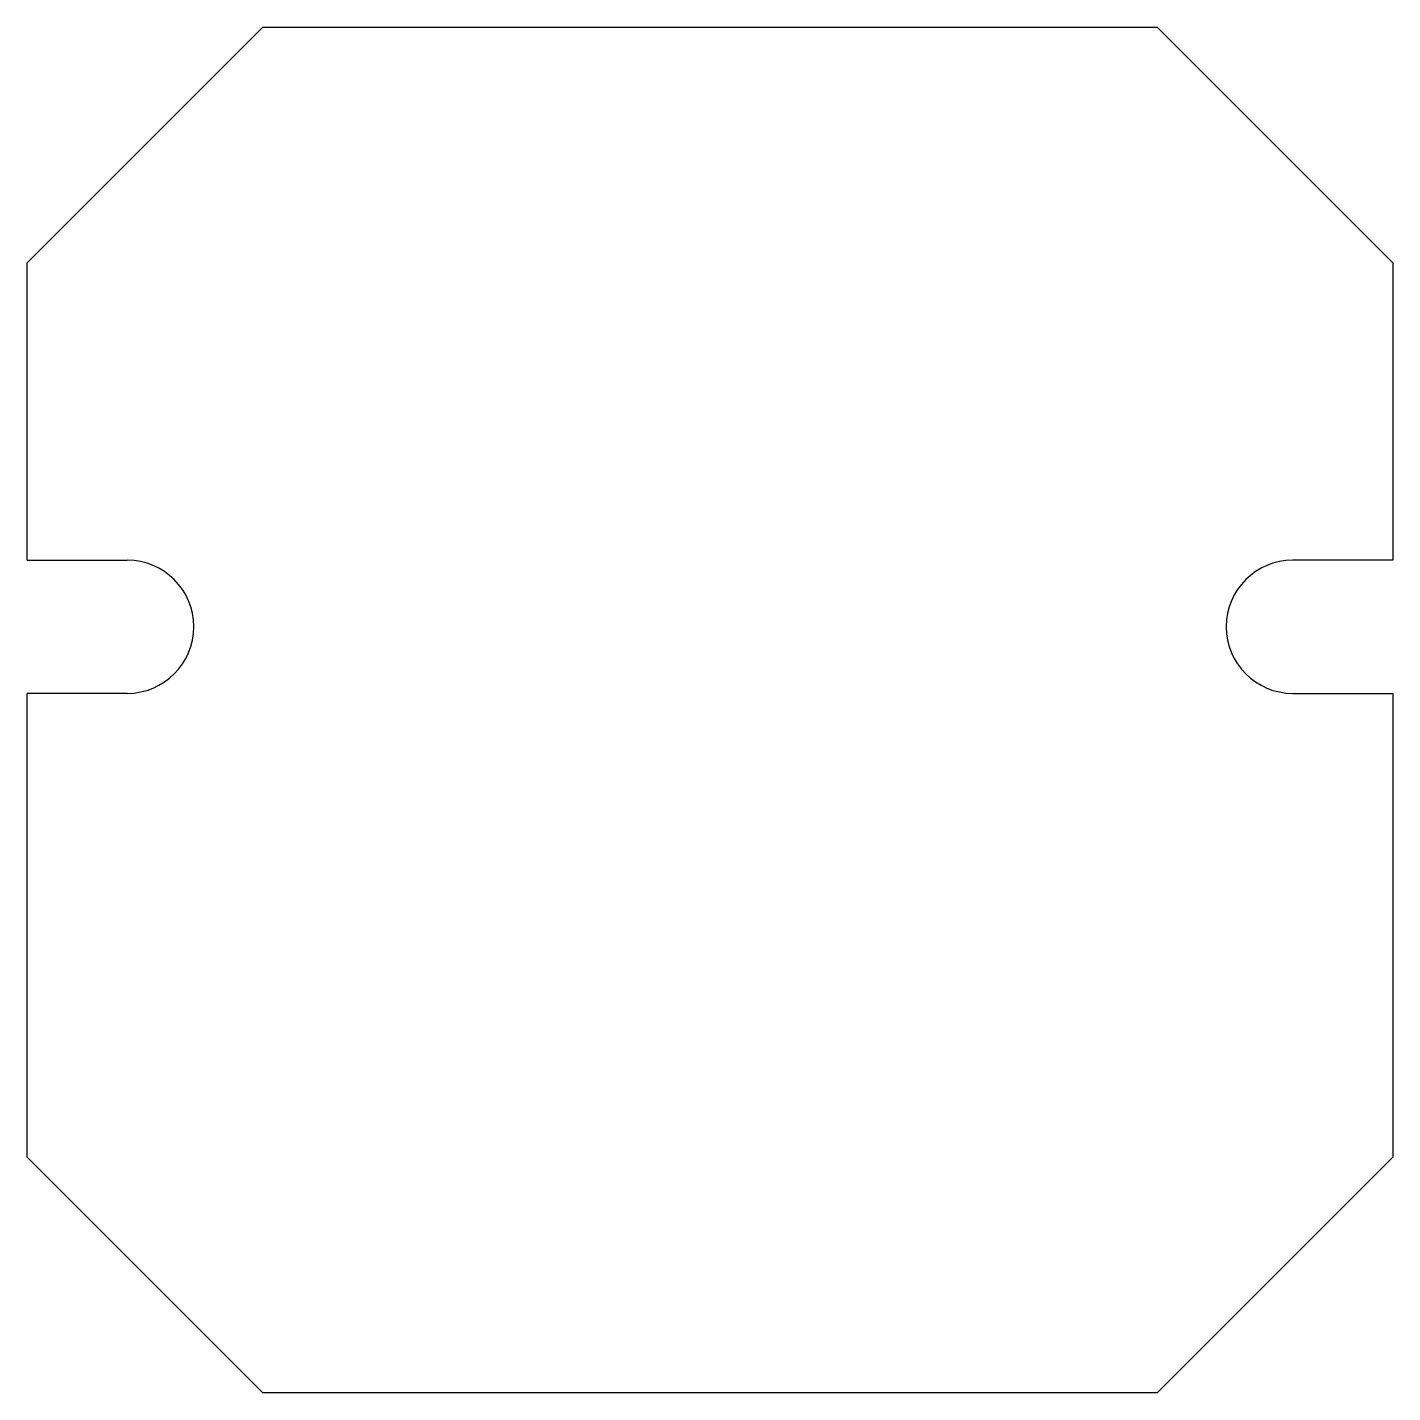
# Model space of a CAD drawing. Extents: x -20.5 to 20.5, y -20.5 to 20.5.
import ezdxf

# ---------------------------------------------------------------- set-up
doc = ezdxf.new("R2010")
doc.units = 0
doc.layers.add('Body', color=7, linetype='CONTINUOUS')

msp = doc.modelspace()

# ---------------------------------------------------------------- linework, layer by layer
at = {"layer": 'Body'}
for p, q in [((-20.5, 13.4289), (-13.4289, 20.5)), ((-20.5, 13.4289, 2), (-13.4289, 20.5, 2)), ((-20.5, 13.4289), (-13.4289, 20.5)), ((-20.5, 13.4289, 2), (-13.4289, 20.5, 2)), ((-13.4289, 20.5), (-13.4289, 20.5, 2)), ((-13.4289, 20.5), (-13.4289, 20.5, 2)), ((-13.4289, 20.5), (13.4289, 20.5)), ((-13.4289, 20.5, 2), (13.4289, 20.5, 2)), ((-13.4289, 20.5), (13.4289, 20.5)), ((-13.4289, 20.5, 2), (13.4289, 20.5, 2)), ((13.4289, 20.5), (13.4289, 20.5, 2)), ((13.4289, 20.5), (13.4289, 20.5, 2)), ((13.4289, 20.5), (20.5, 13.4289)), ((13.4289, 20.5, 2), (20.5, 13.4289, 2)), ((13.4289, 20.5), (20.5, 13.4289)), ((13.4289, 20.5, 2), (20.5, 13.4289, 2)), ((-20.5, 13.4289), (-20.5, 13.4289, 2)), ((-20.5, 4.5), (-20.5, 13.4289)), ((-20.5, 4.5, 2), (-20.5, 13.4289, 2)), ((-20.5, 13.4289), (-20.5, 13.4289, 2)), ((-20.5, 4.5), (-20.5, 13.4289)), ((-20.5, 4.5, 2), (-20.5, 13.4289, 2)), ((20.5, 13.4289), (20.5, 13.4289, 2)), ((20.5, 13.4289), (20.5, 13.4289, 2)), ((20.5, 13.4289), (20.5, 4.5)), ((20.5, 13.4289, 2), (20.5, 4.5, 2)), ((20.5, 13.4289), (20.5, 4.5)), ((20.5, 13.4289, 2), (20.5, 4.5, 2)), ((-20.5, 4.5), (-20.5, 4.5, 2)), ((-20.5, 4.5), (-20.5, 4.5, 2)), ((-20.5, 4.5), (-17.5, 4.5)), ((-20.5, 4.5, 2), (-17.5, 4.5, 2)), ((-20.5, 4.5), (-17.5, 4.5)), ((-20.5, 4.5, 2), (-17.5, 4.5, 2)), ((-17.5, 4.5), (-17.5, 4.5, 2)), ((-17.5, 4.5), (-17.5, 4.5, 2)), ((17.5, 4.5), (17.5, 4.5, 2)), ((20.5, 4.5), (17.5, 4.5)), ((20.5, 4.5, 2), (17.5, 4.5, 2)), ((17.5, 4.5), (17.5, 4.5, 2)), ((20.5, 4.5), (17.5, 4.5)), ((20.5, 4.5, 2), (17.5, 4.5, 2)), ((20.5, 4.5), (20.5, 4.5, 2)), ((20.5, 4.5), (20.5, 4.5, 2)), ((-20.5, 0.5), (-20.5, 0.5, 2)), ((-20.5, -13.4289), (-20.5, 0.5)), ((-20.5, -13.4289, 2), (-20.5, 0.5, 2)), ((-20.5, 0.5), (-20.5, 0.5, 2)), ((-17.5, 0.5), (-20.5, 0.5)), ((-17.5, 0.5, 2), (-20.5, 0.5, 2)), ((-20.5, -13.4289), (-20.5, 0.5)), ((-17.5, 0.5), (-20.5, 0.5)), ((-20.5, -13.4289, 2), (-20.5, 0.5, 2)), ((-17.5, 0.5, 2), (-20.5, 0.5, 2)), ((-17.5, 0.5), (-17.5, 0.5, 2)), ((-17.5, 0.5), (-17.5, 0.5, 2)), ((17.5, 0.5), (17.5, 0.5, 2)), ((17.5, 0.5), (17.5, 0.5, 2)), ((17.5, 0.5), (20.5, 0.5)), ((17.5, 0.5, 2), (20.5, 0.5, 2)), ((17.5, 0.5), (20.5, 0.5)), ((17.5, 0.5, 2), (20.5, 0.5, 2)), ((20.5, 0.5), (20.5, 0.5, 2)), ((20.5, 0.5), (20.5, 0.5, 2)), ((20.5, 0.5), (20.5, -13.4289)), ((20.5, 0.5, 2), (20.5, -13.4289, 2)), ((20.5, 0.5), (20.5, -13.4289)), ((20.5, 0.5, 2), (20.5, -13.4289, 2)), ((-20.5, -13.4289), (-20.5, -13.4289, 2)), ((-13.4289, -20.5), (-20.5, -13.4289)), ((-13.4289, -20.5, 2), (-20.5, -13.4289, 2)), ((-20.5, -13.4289), (-20.5, -13.4289, 2)), ((-13.4289, -20.5), (-20.5, -13.4289)), ((-13.4289, -20.5, 2), (-20.5, -13.4289, 2)), ((13.4289, -20.5), (20.5, -13.4289)), ((13.4289, -20.5, 2), (20.5, -13.4289, 2)), ((13.4289, -20.5), (20.5, -13.4289)), ((13.4289, -20.5, 2), (20.5, -13.4289, 2)), ((20.5, -13.4289), (20.5, -13.4289, 2)), ((20.5, -13.4289), (20.5, -13.4289, 2)), ((-13.4289, -20.5), (-13.4289, -20.5, 2)), ((13.4289, -20.5), (-13.4289, -20.5)), ((13.4289, -20.5, 2), (-13.4289, -20.5, 2)), ((-13.4289, -20.5), (-13.4289, -20.5, 2)), ((13.4289, -20.5), (-13.4289, -20.5)), ((13.4289, -20.5, 2), (-13.4289, -20.5, 2)), ((13.4289, -20.5), (13.4289, -20.5, 2)), ((13.4289, -20.5), (13.4289, -20.5, 2))]:
    msp.add_line(p, q, dxfattribs=at)
for centre, start, end in [((-17.5, 2.5), -90, 90), ((-17.5, 2.5, 2), -90, 90), ((-17.5, 2.5), -90, 90), ((-17.5, 2.5, 2), -90, 90), ((17.5, 2.5), 90, -90), ((17.5, 2.5, 2), 90, -90), ((17.5, 2.5), 90, -90), ((17.5, 2.5, 2), 90, -90)]:
    msp.add_arc(centre, 2, start, end, dxfattribs=at)

doc.saveas('drawing.dxf')
